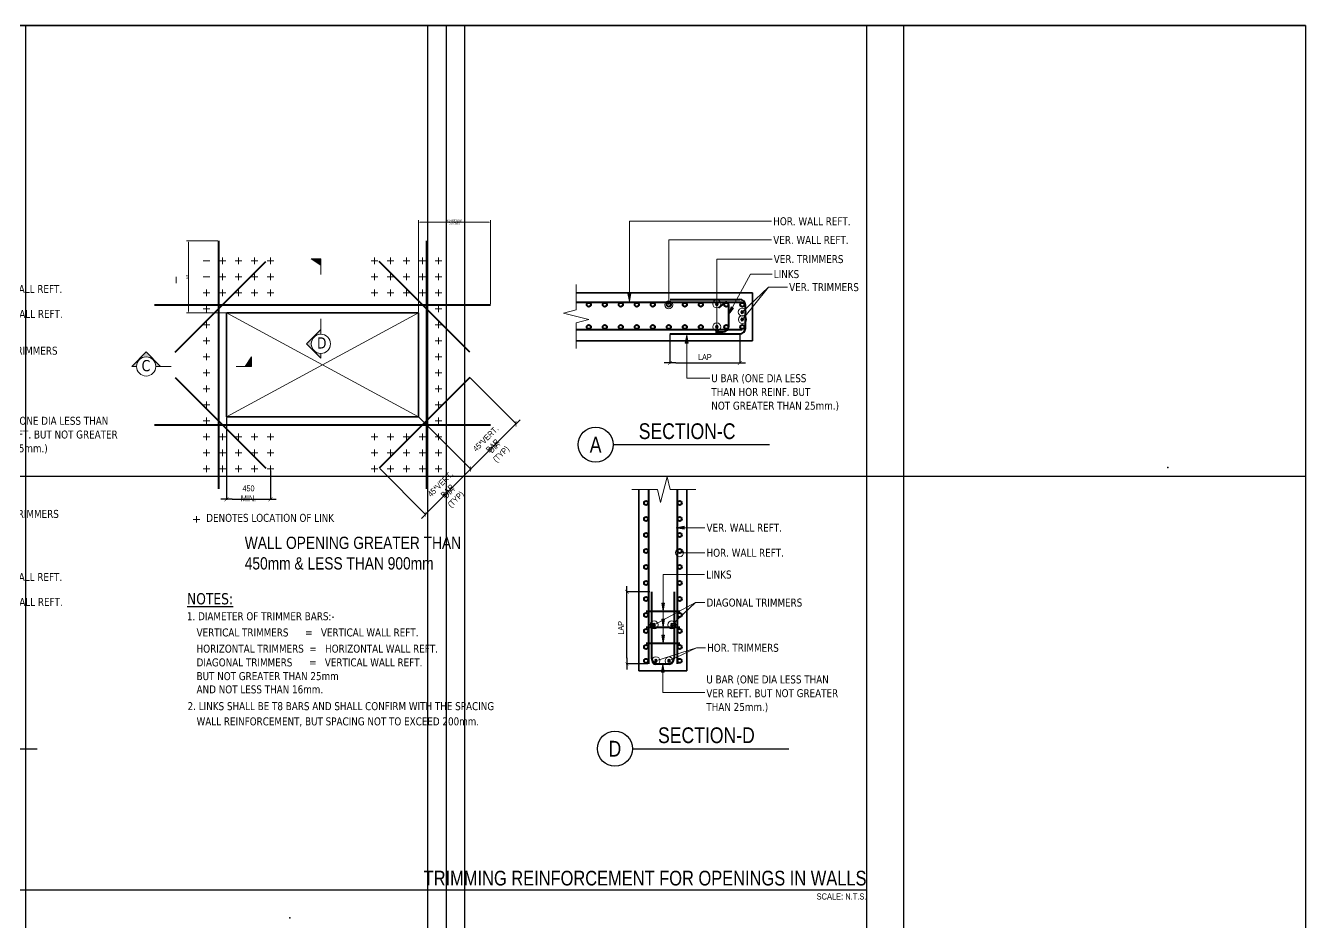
# Model space of a CAD drawing. Header units: millimetres. Extents: x 2250 to 89875, y -16050 to 57150.
# Drawn here: x 37900 to 89875, y 20730 to 57150 of the extents above; entities that cross this region are included whole.
import ezdxf
from ezdxf.enums import TextEntityAlignment as Align

# ---------------------------------------------------------------- set-up
doc = ezdxf.new("R2010")
doc.units = ezdxf.units.MM
for name, color, linetype, lineweight in [('Detail Items', 7, 'Continuous', 9), ('Dimensions', 7, 'Continuous', 9), ('Generic Annotations', 7, 'Continuous', 9), ('Medium Lines', 7, 'Continuous', 20), ('S-REFR-SECT', 7, 'Continuous', 9), ('Text Notes', 7, 'Continuous', 9)]:
    doc.layers.add(name, color=color, linetype=linetype, lineweight=lineweight)
doc.layers.add('Lines', color=7, linetype='Continuous', lineweight=9, true_color=0x00a600)
doc.layers.add('STANDARD DETAILS-WALL_dwg', color=7, linetype='Continuous', lineweight=9, true_color=0x767676)
doc.layers.add('NPLT-JLA', color=193, linetype='Continuous', plot=False)
for name, color, linetype in [('S-G-DIMS', 1, 'Continuous'), ('S-G-STTL', 4, 'Continuous'), ('S-G-TEXT', 3, 'Continuous'), ('S-G-TITL', 7, 'Continuous'), ('S-G-TITLREF', 4, 'Continuous')]:
    doc.layers.add(name, color=color, linetype=linetype)
doc.styles.add('ARIAL', font='arial.ttf', dxfattribs={"width": 0.8})
doc.styles.add('ARIAL23', font='arial.ttf', dxfattribs={"width": 0.8, "height": 31.25})
doc.styles.add('Verdana_1', font='verdana.ttf', dxfattribs={"width": 0.8, "height": 55})
doc.styles.add('Verdana_2', font='verdana.ttf', dxfattribs={"width": 0.8, "height": 75})
doc.styles.add('Verdana_3', font='verdana.ttf', dxfattribs={"width": 0.8, "height": 75})
doc.styles.add('Verdana_B', font='verdanab.ttf', dxfattribs={"width": 0.8, "height": 125})
doc.dimstyles.new('ARIALDIMS', dxfattribs={"dimscale": 12, "dimtxt": 20, "dimasz": 19.5, "dimexe": 2.25, "dimexo": 1.75, "dimgap": 10, "dimtad": 1, "dimzin": 3, "dimdsep": 46, "dimtxsty": 'ARIAL', "dimblk1": 'nyatick', "dimblk2": 'nyatick', "dimsah": 1, "dimcen": 2.25, "dimclrd": 1, "dimclre": 1, "dimclrt": 2, "dimadec": 0, "dimazin": 0, "dimtfac": 1, "dimtmove": 0, "dimatfit": 3, "dimfxl": 1, "dimfrac": 2, "dimtolj": 1, "dimtzin": 0, "dimarcsym": 0})
doc.dimstyles.new('XAR_2_2mm-Arrow_2', dxfattribs={"dimscale": 304.8, "dimtxt": 57.417549, "dimasz": 0.180446, "dimexe": 0.246063, "dimexo": 0.082021, "dimgap": 0.065617, "dimtad": 1, "dimdec": 0, "dimzin": 0, "dimdsep": 46, "dimtxsty": 'Verdana_3', "dimsah": 1, "dimcen": 0.09, "dimadec": 3, "dimazin": 0, "dimtfac": 1, "dimtdec": 4, "dimtix": 1, "dimtmove": 0, "dimatfit": 3, "dimfxl": 1, "dimtvp": 1, "dimtolj": 1, "dimtzin": 0, "dimlwd": 18, "dimlwe": 18, "dimarcsym": 2})

# ---------------------------------------------------------------- blocks, each defined once
blk = doc.blocks.new('STANDARD DETAILS-WALL_dwg_A-SEC-REF-ARROW-2238167-S024-STANDARD DETAILS-WALL')
at = {"layer": 'S-REFR-SECT'}
blk.add_hatch(color=256, dxfattribs=at).paths.add_polyline_path([(9327, 12566.9), (9327, 12604.9), (9307.6, 12607.4), (9289.5, 12614.9), (9274, 12626.8), (9262.1, 12642.4), (9254.6, 12660.5), (9252, 12679.9), (9254.6, 12699.3), (9262.1, 12717.4), (9274, 12732.9), (9289.5, 12744.8), (9307.6, 12752.3), (9327, 12754.9), (9327, 12792.9), (9214, 12679.9)])
at = {"layer": 'S-REFR-SECT', "flags": 128}
blk.add_lwpolyline([(9327, 12754.9), (9327, 12792.9), (9214, 12679.9), (9327, 12566.9), (9327, 12604.9)], dxfattribs=at)
at = {"layer": 'S-REFR-SECT'}
blk.add_circle((9327, 12679.9), 75, dxfattribs=at)
blk = doc.blocks.new('STANDARD DETAILS-WALL_dwg_SEC-END-2238250-S024-STANDARD DETAILS-WALL')
at = {"layer": 'S-REFR-SECT'}
blk.add_hatch(color=256, dxfattribs=at).paths.add_polyline_path([(9327, 13293.8), (9252, 13343.8), (9327, 13343.8)])
for p, q in [((9327, 13293.8), (9252, 13343.8)), ((9252, 13343.8), (9327, 13343.8)), ((9327, 13343.8), (9327, 13293.8))]:
    blk.add_line(p, q, dxfattribs=at)
at = {"layer": 'S-REFR-SECT', "flags": 128}
blk.add_lwpolyline([(9327, 13343.8), (9252, 13343.8), (9327, 13293.8)], dxfattribs=at)
blk = doc.blocks.new('STANDARD DETAILS-WALL_dwg_SEC-T1-2238168-S024-STANDARD DETAILS-WALL')
at = {"layer": 'S-REFR-SECT'}
blk.add_line((9327, 13343.8), (9327, 13222.7), dxfattribs=at)
blk.add_blockref('STANDARD DETAILS-WALL_dwg_SEC-END-2238250-S024-STANDARD DETAILS-WALL', (0, 0))
blk = doc.blocks.new('STANDARD DETAILS-WALL_dwg_A-SEC-REF-ARROW-2238169-S024-STANDARD DETAILS-WALL')
at = {"layer": 'S-REFR-SECT'}
blk.add_hatch(color=256, dxfattribs=at).paths.add_polyline_path([(8037, 12503.4), (8075, 12503.4), (7962, 12616.4), (7849, 12503.4), (7887, 12503.4), (7889.6, 12522.8), (7897.1, 12540.9), (7909, 12556.4), (7924.5, 12568.3), (7942.6, 12575.8), (7962, 12578.4), (7981.5, 12575.8), (7999.5, 12568.3), (8015.1, 12556.4), (8027, 12540.9), (8034.5, 12522.8)])
at = {"layer": 'S-REFR-SECT', "flags": 128}
blk.add_lwpolyline([(8037, 12503.4), (8075, 12503.4), (7962, 12616.4), (7849, 12503.4), (7887, 12503.4)], dxfattribs=at)
at = {"layer": 'S-REFR-SECT'}
blk.add_circle((7962, 12503.4), 75, dxfattribs=at)
blk = doc.blocks.new('STANDARD DETAILS-WALL_dwg_SEC-END-2238251-S024-STANDARD DETAILS-WALL')
at = {"layer": 'S-REFR-SECT'}
blk.add_hatch(color=256, dxfattribs=at).paths.add_polyline_path([(8734.9, 12503.4), (8784.9, 12578.4), (8784.9, 12503.4)])
for p, q in [((8734.9, 12503.4), (8784.9, 12578.4)), ((8784.9, 12503.4), (8734.9, 12503.4)), ((8784.9, 12578.4), (8784.9, 12503.4))]:
    blk.add_line(p, q, dxfattribs=at)
at = {"layer": 'S-REFR-SECT', "flags": 128}
blk.add_lwpolyline([(8784.9, 12503.4), (8784.9, 12578.4), (8734.9, 12503.4)], dxfattribs=at)
blk = doc.blocks.new('STANDARD DETAILS-WALL_dwg_SEC-T1-2238170-S024-STANDARD DETAILS-WALL')
at = {"layer": 'S-REFR-SECT'}
blk.add_line((8784.9, 12503.4), (8663.9, 12503.4), dxfattribs=at)
blk.add_blockref('STANDARD DETAILS-WALL_dwg_SEC-END-2238251-S024-STANDARD DETAILS-WALL', (0, 0))
blk = doc.blocks.new('XAR_Break Line Straight - _Locked_ - Break Line-2238449-S024-STANDARD DETAILS-WALL')
at = {"layer": 'Medium Lines'}
for p, q in [((968.6, 10365.2), (968.6, 10565.2)), ((868.6, 10340.2), (968.6, 10365.2)), ((1068.6, 10290.2), (868.6, 10340.2)), ((968.6, 10265.2), (1068.6, 10290.2)), ((968.6, 10065.2), (968.6, 10265.2))]:
    blk.add_line(p, q, dxfattribs=at)
blk = doc.blocks.new('*D973')
at = {"layer": 'Defpoints', "color": 0, "transparency": 16777216}
for p in [(44512, 48410), (45734, 48410), (46059, 45486)]:
    blk.add_point(p, dxfattribs=at)
at = {"layer": 'Dimensions', "color": 0, "lineweight": 18, "transparency": 16777216}
for p, q in [((45709, 48410), (44437, 48410)), ((44512, 45541), (44512, 48355)), ((46034, 45486), (44437, 45486))]:
    blk.add_line(p, q, dxfattribs=at)
at = {"layer": 'Dimensions', "color": 0, "transparency": 16777216}
for points in [[(44503, 48355), (44522, 48355), (44512, 48410)], [(44503, 45541), (44522, 45541), (44512, 45486)]]:
    blk.add_solid(points, dxfattribs=at)
at = {"layer": 'Dimensions', "color": 0, "lineweight": 18, "transparency": 16777216, "insert": (44455, 46948), "char_height": 75, "width": 131.24, "attachment_point": 5, "rotation": 90, "style": 'Verdana_3'}
blk.add_mtext('\\A1;LAP', dxfattribs=at)
blk = doc.blocks.new('*D974')
at = {"layer": 'Defpoints', "color": 0, "transparency": 16777216}
for p in [(56781, 49171), (56781, 45811), (53857, 45486)]:
    blk.add_point(p, dxfattribs=at)
at = {"layer": 'Dimensions', "color": 0, "lineweight": 18, "transparency": 16777216}
for p, q in [((53857, 45511), (53857, 49246)), ((53912, 49171), (56726, 49171)), ((56781, 45836), (56781, 49246))]:
    blk.add_line(p, q, dxfattribs=at)
at = {"layer": 'Dimensions', "color": 0, "transparency": 16777216}
for points in [[(53912, 49180), (53912, 49161), (53857, 49171)], [(56726, 49180), (56726, 49161), (56781, 49171)]]:
    blk.add_solid(points, dxfattribs=at)
at = {"layer": 'Dimensions', "color": 0, "lineweight": 18, "transparency": 16777216, "char_height": 75, "width": 500.9, "attachment_point": 5, "style": 'Verdana_3'}
for s, insert in [('\\A1;45*VERT.BAR', (55319, 49229)), ('\\A1;DIA (TYP.)', (55319, 49101))]:
    blk.add_mtext(s, dxfattribs=dict(at, insert=insert))
blk = doc.blocks.new('nyatick')
at = {"layer": 'S-G-DIMS'}
blk.add_line((-1.01, 0), (1, 0), dxfattribs=at)
at = {"layer": 'S-G-DIMS', "const_width": 0.08}
blk.add_lwpolyline([(0.34, 0.34), (-0.34, -0.34)], dxfattribs=at)
blk = doc.blocks.new('*D975')
at = {"layer": 'Defpoints', "color": 0, "transparency": 16777216}
for p in [(46059, 41262), (47846, 39098), (47846, 37913)]:
    blk.add_point(p, dxfattribs=at)
at = {"layer": 'S-G-DIMS', "color": 1, "lineweight": -2, "transparency": 16777216}
for p, q in [((46059, 41241), (46059, 37886)), ((47846, 39077), (47846, 37886)), ((46293, 37913), (47612, 37913))]:
    blk.add_line(p, q, dxfattribs=at)
at = {"layer": 'S-G-DIMS', "color": 1, "lineweight": -2, "transparency": 16777216, "xscale": 234, "yscale": 234, "zscale": 234, "rotation": 180}
blk.add_blockref('nyatick', (46059, 37913), dxfattribs=at)
at = {"layer": 'S-G-DIMS', "color": 1, "lineweight": -2, "transparency": 16777216, "xscale": 234, "yscale": 234, "zscale": 234}
blk.add_blockref('nyatick', (47846, 37913), dxfattribs=at)
at = {"layer": 'S-G-DIMS', "color": 2, "transparency": 16777216, "insert": (46953, 38155), "char_height": 240, "width": 13.13, "attachment_point": 5, "style": 'ARIAL'}
blk.add_mtext('\\A1;450 MIN.', dxfattribs=at)
blk = doc.blocks.new('*D976')
at = {"layer": 'Defpoints', "color": 0, "transparency": 16777216}
for p in [(53857, 41262), (52265, 39178), (55977, 39142)]:
    blk.add_point(p, dxfattribs=at)
at = {"layer": 'S-G-DIMS', "color": 1, "lineweight": -2, "transparency": 16777216}
for p, q in [((53872, 41247), (55997, 39123)), ((52280, 39163), (54159, 37285)), ((54305, 37469), (55812, 38976))]:
    blk.add_line(p, q, dxfattribs=at)
at = {"layer": 'S-G-DIMS', "color": 1, "lineweight": -2, "transparency": 16777216, "xscale": 234, "yscale": 234, "zscale": 234}
for p, rotation in [((55977, 39142), 44.99999999970522), ((54139, 37304), 224.9999999997052)]:
    blk.add_blockref('nyatick', p, dxfattribs=dict(at, rotation=rotation))
at = {"layer": 'S-G-DIMS', "color": 2, "transparency": 16777216, "char_height": 240, "width": 20.71, "attachment_point": 5, "rotation": 45, "style": 'ARIAL'}
for s, insert in [('\\A1;45*VERT. BAR', (54887, 38394)), ('\\A1;DIA (TYP)', (55255, 38027))]:
    blk.add_mtext(s, dxfattribs=dict(at, insert=insert))
blk = doc.blocks.new('*D977')
at = {"layer": 'Defpoints', "color": 0, "transparency": 16777216}
for p in [(55941, 42854), (53857, 41262), (57815, 40980)]:
    blk.add_point(p, dxfattribs=at)
at = {"layer": 'S-G-DIMS', "color": 1, "lineweight": -2, "transparency": 16777216}
for p, q in [((55956, 42839), (57835, 40961)), ((53872, 41247), (55997, 39123)), ((56143, 39307), (57650, 40814))]:
    blk.add_line(p, q, dxfattribs=at)
at = {"layer": 'S-G-DIMS', "color": 1, "lineweight": -2, "transparency": 16777216, "xscale": 234, "yscale": 234, "zscale": 234}
for p, rotation in [((57815, 40980), 44.99999999970522), ((55977, 39142), 224.9999999997052)]:
    blk.add_blockref('nyatick', p, dxfattribs=dict(at, rotation=rotation))
at = {"layer": 'S-G-DIMS', "color": 2, "transparency": 16777216, "char_height": 240, "width": 20.71, "attachment_point": 5, "rotation": 45, "style": 'ARIAL'}
for s, insert in [('\\A1;45*VERT. BAR', (56725, 40232)), ('\\A1;DIA (TYP)', (57093, 39865))]:
    blk.add_mtext(s, dxfattribs=dict(at, insert=insert))
blk = doc.blocks.new('*D978')
at = {"layer": 'Defpoints', "color": 0, "transparency": 16777216}
for p in [(64069, 44627), (66904, 44627), (66904, 43450)]:
    blk.add_point(p, dxfattribs=at)
at = {"layer": 'S-G-DIMS', "color": 1, "lineweight": -2, "transparency": 16777216}
for p, q in [((64069, 44606), (64069, 43423)), ((66904, 44606), (66904, 43423)), ((64303, 43450), (66670, 43450))]:
    blk.add_line(p, q, dxfattribs=at)
at = {"layer": 'S-G-DIMS', "color": 1, "lineweight": -2, "transparency": 16777216, "xscale": 234, "yscale": 234, "zscale": 234, "rotation": 180}
blk.add_blockref('nyatick', (64069, 43450), dxfattribs=at)
at = {"layer": 'S-G-DIMS', "color": 1, "lineweight": -2, "transparency": 16777216, "xscale": 234, "yscale": 234, "zscale": 234}
blk.add_blockref('nyatick', (66904, 43450), dxfattribs=at)
at = {"layer": 'S-G-DIMS', "color": 2, "transparency": 16777216, "insert": (65487, 43690), "char_height": 240, "width": 5.17, "attachment_point": 5, "style": 'ARIAL'}
blk.add_mtext('\\A1;LAP', dxfattribs=at)
blk = doc.blocks.new('*D979')
at = {"layer": 'Defpoints', "color": 0, "transparency": 16777216}
for p in [(62316, 34157), (63273, 34157), (63195, 31232)]:
    blk.add_point(p, dxfattribs=at)
at = {"layer": 'S-G-DIMS', "color": 1, "lineweight": -2, "transparency": 16777216}
for p, q in [((63252, 34157), (62289, 34157)), ((62316, 31466), (62316, 33923)), ((63174, 31232), (62289, 31232))]:
    blk.add_line(p, q, dxfattribs=at)
at = {"layer": 'S-G-DIMS', "color": 1, "lineweight": -2, "transparency": 16777216, "xscale": 234, "yscale": 234, "zscale": 234}
for p, rotation in [((62316, 34157), 90), ((62316, 31232), 270)]:
    blk.add_blockref('nyatick', p, dxfattribs=dict(at, rotation=rotation))
at = {"layer": 'S-G-DIMS', "color": 2, "transparency": 16777216, "insert": (62076, 32694), "char_height": 240, "width": 5.17, "attachment_point": 5, "rotation": 90, "style": 'ARIAL'}
blk.add_mtext('\\A1;LAP', dxfattribs=at)

msp = doc.modelspace()

# ---------------------------------------------------------------- hatches: boundary and pattern name
at = {"layer": 'Text Notes', "lineweight": 18}
for points in [[(62419.603, 45942.81), (62476.894, 46267.724), (62362.312, 46267.724)], [(66448.266, 45419.75), (66653.13, 45678.366), (66552.323, 45732.837)], [(64749.381, 44577.266), (64692.09, 44252.352), (64806.672, 44252.352)], [(64324.917, 36760.367), (64649.831, 36703.076), (64649.831, 36817.658)], [(63789.386, 33370.263), (63846.677, 33695.177), (63732.095, 33695.177)], [(63789.291, 32724.249), (63846.582, 33049.163), (63732, 33049.163)], [(63789.291, 32068.675), (63846.582, 32393.589), (63732, 32393.589)], [(63777.201, 31218.432), (63719.91, 30893.518), (63834.492, 30893.518)]]:
    msp.add_hatch(color=3, dxfattribs=at).paths.add_polyline_path(points)

# ---------------------------------------------------------------- linework, layer by layer
at = {"layer": 'Lines', "color": 3, "lineweight": 40}
for p, q in [((45734.363, 48410.164), (45734.363, 38337.829)), ((54182.127, 48410.164), (54182.127, 38337.829)), ((43975.166, 43894.065), (47651.149, 47570.048)), ((55941.324, 43894.065), (52265.342, 47570.048)), ((43135.051, 45810.851), (56781.44, 45810.851)), ((60259.888, 45914.176), (67007.753, 45914.176)), ((64071.099, 46029.398), (66904.332, 46029.398)), ((66288.573, 45886.583), (66041.76, 45692.205)), ((66454.002, 44936.493), (66454.002, 45816.702)), ((67131.772, 44854.506), (67131.772, 45801.958)), ((60259.888, 44803.246), (67007.753, 44803.246)), ((65911.35, 44709.053), (66226.562, 44709.053)), ((64069.167, 44627.066), (66904.332, 44627.066)), ((43975.166, 42853.927), (47651.149, 39177.945)), ((55941.324, 42853.927), (52265.342, 39177.945)), ((43135.051, 40937.141), (56781.44, 40937.141)), ((63194.928, 38306.241), (63194.928, 31231.656)), ((64366.488, 38306.241), (64366.488, 31231.656)), ((63324.894, 34157.098), (63324.894, 31460.311)), ((64236.523, 34157.098), (64236.523, 31460.311)), ((63097.454, 33371.429), (64463.962, 33371.429)), ((63097.454, 32721.601), (64463.962, 32721.601)), ((63097.454, 32071.773), (64463.962, 32071.773)), ((63552.334, 31232.871), (64009.083, 31232.871))]:
    msp.add_line(p, q, dxfattribs=at)
at = {"layer": 'Lines', "color": 3}
for p, q in [((45117.026, 47597.879), (45376.958, 47597.879)), ((45766.854, 47597.879), (46026.786, 47597.879)), ((45896.82, 47467.913), (45896.82, 47727.844)), ((46416.682, 47597.879), (46676.614, 47597.879)), ((46546.648, 47467.913), (46546.648, 47727.844)), ((47066.51, 47597.879), (47326.442, 47597.879)), ((47196.476, 47467.913), (47196.476, 47727.844)), ((47716.339, 47597.879), (47976.27, 47597.879)), ((47846.304, 47467.913), (47846.304, 47727.844)), ((52200.152, 47597.879), (51940.221, 47597.879)), ((52070.186, 47467.913), (52070.186, 47727.844)), ((52849.98, 47597.879), (52590.049, 47597.879)), ((52720.014, 47467.913), (52720.014, 47727.844)), ((53499.808, 47597.879), (53239.877, 47597.879)), ((53369.842, 47467.913), (53369.842, 47727.844)), ((54149.636, 47597.879), (53889.705, 47597.879)), ((54019.67, 47467.913), (54019.67, 47727.844)), ((54799.464, 47597.879), (54539.533, 47597.879)), ((54669.498, 47467.913), (54669.498, 47727.844)), ((44010.452, 46688.119), (44010.452, 46948.05)), ((45117.026, 46948.05), (45376.958, 46948.05)), ((45766.854, 46948.05), (46026.786, 46948.05)), ((45896.82, 46818.085), (45896.82, 47078.016)), ((46416.682, 46948.05), (46676.614, 46948.05)), ((46546.648, 46818.085), (46546.648, 47078.016)), ((47066.51, 46948.05), (47326.442, 46948.05)), ((47196.476, 46818.085), (47196.476, 47078.016)), ((47716.339, 46948.05), (47976.27, 46948.05)), ((47846.304, 46818.085), (47846.304, 47078.016)), ((52200.152, 46948.05), (51940.221, 46948.05)), ((52070.186, 46818.085), (52070.186, 47078.016)), ((52849.98, 46948.05), (52590.049, 46948.05)), ((52720.014, 46818.085), (52720.014, 47078.016)), ((53499.808, 46948.05), (53239.877, 46948.05)), ((53369.842, 46818.085), (53369.842, 47078.016)), ((54149.636, 46948.05), (53889.705, 46948.05)), ((54019.67, 46818.085), (54019.67, 47078.016)), ((54799.464, 46948.05), (54539.533, 46948.05)), ((54669.498, 46818.085), (54669.498, 47078.016)), ((45117.026, 46298.222), (45376.958, 46298.222)), ((45246.992, 46168.257), (45246.992, 46428.188)), ((45766.854, 46298.222), (46026.786, 46298.222)), ((45896.82, 46168.257), (45896.82, 46428.188)), ((46416.682, 46298.222), (46676.614, 46298.222)), ((46546.648, 46168.257), (46546.648, 46428.188)), ((47066.51, 46298.222), (47326.442, 46298.222)), ((47196.476, 46168.257), (47196.476, 46428.188)), ((47716.339, 46298.222), (47976.27, 46298.222)), ((47846.304, 46168.257), (47846.304, 46428.188)), ((52200.152, 46298.222), (51940.221, 46298.222)), ((52070.186, 46168.257), (52070.186, 46428.188)), ((52849.98, 46298.222), (52590.049, 46298.222)), ((52720.014, 46168.257), (52720.014, 46428.188)), ((53499.808, 46298.222), (53239.877, 46298.222)), ((53369.842, 46168.257), (53369.842, 46428.188)), ((54149.636, 46298.222), (53889.705, 46298.222)), ((54019.67, 46168.257), (54019.67, 46428.188)), ((54799.464, 46298.222), (54539.533, 46298.222)), ((54669.498, 46168.257), (54669.498, 46428.188)), ((45246.992, 45778.36), (45246.992, 45518.429)), ((54669.498, 45778.36), (54669.498, 45518.429)), ((45117.026, 45648.394), (45376.958, 45648.394)), ((49892.618, 45244.756), (49892.618, 44615.565)), ((54799.464, 45648.394), (54539.533, 45648.394)), ((45117.026, 44998.566), (45376.958, 44998.566)), ((45246.992, 45128.532), (45246.992, 44868.601)), ((54799.464, 44998.566), (54539.533, 44998.566)), ((54669.498, 45128.532), (54669.498, 44868.601)), ((45117.026, 44348.738), (45376.958, 44348.738)), ((45246.992, 44478.704), (45246.992, 44218.773)), ((54799.464, 44348.738), (54539.533, 44348.738)), ((54669.498, 44478.704), (54669.498, 44218.773)), ((45117.026, 43698.91), (45376.958, 43698.91)), ((45246.992, 43828.876), (45246.992, 43568.945)), ((54799.464, 43698.91), (54539.533, 43698.91)), ((54669.498, 43828.876), (54669.498, 43568.945)), ((43815.584, 43308.111), (43186.392, 43308.111)), ((45246.992, 43179.048), (45246.992, 42919.117)), ((54669.498, 43179.048), (54669.498, 42919.117)), ((45117.026, 43049.082), (45376.958, 43049.082)), ((54799.464, 43049.082), (54539.533, 43049.082)), ((45117.026, 42399.254), (45376.958, 42399.254)), ((45246.992, 42529.22), (45246.992, 42269.289)), ((54799.464, 42399.254), (54539.533, 42399.254)), ((54669.498, 42529.22), (54669.498, 42269.289)), ((45117.026, 41749.426), (45376.958, 41749.426)), ((45246.992, 41879.392), (45246.992, 41619.461)), ((54799.464, 41749.426), (54539.533, 41749.426)), ((54669.498, 41879.392), (54669.498, 41619.461)), ((45117.026, 41099.598), (45376.958, 41099.598)), ((45246.992, 41229.564), (45246.992, 40969.633)), ((54799.464, 41099.598), (54539.533, 41099.598)), ((54669.498, 41229.564), (54669.498, 40969.633)), ((45246.992, 40579.736), (45246.992, 40319.805)), ((45896.82, 40579.736), (45896.82, 40319.805)), ((46546.648, 40579.736), (46546.648, 40319.805)), ((47196.476, 40579.736), (47196.476, 40319.805)), ((47846.304, 40579.736), (47846.304, 40319.805)), ((52070.186, 40579.736), (52070.186, 40319.805)), ((52720.014, 40579.736), (52720.014, 40319.805)), ((53369.842, 40579.736), (53369.842, 40319.805)), ((54019.67, 40579.736), (54019.67, 40319.805)), ((54669.498, 40579.736), (54669.498, 40319.805)), ((45117.026, 40449.77), (45376.958, 40449.77)), ((45766.854, 40449.77), (46026.786, 40449.77)), ((46416.682, 40449.77), (46676.614, 40449.77)), ((47066.51, 40449.77), (47326.442, 40449.77)), ((47716.339, 40449.77), (47976.27, 40449.77)), ((52200.152, 40449.77), (51940.221, 40449.77)), ((52849.98, 40449.77), (52590.049, 40449.77)), ((53499.808, 40449.77), (53239.877, 40449.77)), ((54149.636, 40449.77), (53889.705, 40449.77)), ((54799.464, 40449.77), (54539.533, 40449.77)), ((45117.026, 39799.942), (45376.958, 39799.942)), ((45246.992, 39929.908), (45246.992, 39669.977)), ((45766.854, 39799.942), (46026.786, 39799.942)), ((45896.82, 39929.908), (45896.82, 39669.977)), ((46416.682, 39799.942), (46676.614, 39799.942)), ((46546.648, 39929.908), (46546.648, 39669.977)), ((47066.51, 39799.942), (47326.442, 39799.942)), ((47196.476, 39929.908), (47196.476, 39669.977)), ((47716.339, 39799.942), (47976.27, 39799.942)), ((47846.304, 39929.908), (47846.304, 39669.977)), ((52200.152, 39799.942), (51940.221, 39799.942)), ((52070.186, 39929.908), (52070.186, 39669.977)), ((52849.98, 39799.942), (52590.049, 39799.942)), ((52720.014, 39929.908), (52720.014, 39669.977)), ((53499.808, 39799.942), (53239.877, 39799.942)), ((53369.842, 39929.908), (53369.842, 39669.977)), ((54149.636, 39799.942), (53889.705, 39799.942)), ((54019.67, 39929.908), (54019.67, 39669.977)), ((54799.464, 39799.942), (54539.533, 39799.942)), ((54669.498, 39929.908), (54669.498, 39669.977)), ((45117.026, 39150.114), (45376.958, 39150.114)), ((45246.992, 39280.08), (45246.992, 39020.148)), ((45766.854, 39150.114), (46026.786, 39150.114)), ((45896.82, 39280.08), (45896.82, 39020.148)), ((46416.682, 39150.114), (46676.614, 39150.114)), ((46546.648, 39280.08), (46546.648, 39020.148)), ((47066.51, 39150.114), (47326.442, 39150.114)), ((47196.476, 39280.08), (47196.476, 39020.148)), ((47716.339, 39150.114), (47976.27, 39150.114)), ((47846.304, 39280.08), (47846.304, 39020.148)), ((52200.152, 39150.114), (51940.221, 39150.114)), ((52070.186, 39280.08), (52070.186, 39020.148)), ((52849.98, 39150.114), (52590.049, 39150.114)), ((52720.014, 39280.08), (52720.014, 39020.148)), ((53499.808, 39150.114), (53239.877, 39150.114)), ((53369.842, 39280.08), (53369.842, 39020.148)), ((54149.636, 39150.114), (53889.705, 39150.114)), ((54019.67, 39280.08), (54019.67, 39020.148)), ((54799.464, 39150.114), (54539.533, 39150.114)), ((54669.498, 39280.08), (54669.498, 39020.148)), ((44970.702, 37095.202), (44710.771, 37095.202)), ((44840.736, 36965.236), (44840.736, 37225.167))]:
    msp.add_line(p, q, dxfattribs=at)
at = {"layer": 'Lines', "color": 3, "lineweight": 35}
for p, q in [((67417.735, 46303.138), (60259.888, 46303.138)), ((67417.735, 44353.654), (67417.735, 46303.138)), ((53857.213, 45485.937), (46059.277, 45485.937)), ((46059.277, 45485.937), (46059.277, 41262.055)), ((53857.213, 41262.055), (53857.213, 45485.937)), ((60259.888, 44353.654), (67417.735, 44353.654)), ((46059.277, 41262.055), (53857.213, 41262.055)), ((62805.966, 30940.449), (62805.966, 38306.241)), ((64755.45, 38306.241), (64755.45, 30940.449)), ((64755.45, 30940.449), (62805.966, 30940.449))]:
    msp.add_line(p, q, dxfattribs=at)
at = {"layer": 'Lines', "color": 3, "lineweight": 20}
for p, q in [((46059.277, 41262.055), (53857.213, 45485.937)), ((46059.277, 45485.937), (53857.213, 41262.055))]:
    msp.add_line(p, q, dxfattribs=at)
at = {"layer": 'Lines', "color": 3, "lineweight": 40}
for centre in [(60772.233, 45813.954), (61422.061, 45813.954), (62071.889, 45813.954), (62721.717, 45813.954), (63371.545, 45813.954), (64021.373, 45813.954), (64671.201, 45813.954), (65321.029, 45813.954), (66355.555, 45813.954), (67005.383, 45813.954), (60772.233, 44912.42), (61422.061, 44912.42), (62071.889, 44912.42), (62721.717, 44912.42), (63371.545, 44912.42), (64021.373, 44912.42), (64671.201, 44912.42), (65321.029, 44912.42), (66355.555, 44912.42), (67005.383, 44912.42), (63098.389, 37763.643), (64463.028, 37763.643), (63098.389, 37113.815), (64463.028, 37113.815), (63098.389, 36463.987), (64463.028, 36463.987), (63098.389, 35814.159), (64463.028, 35814.159), (63098.389, 35164.331), (64463.028, 35164.331), (63098.389, 34514.503), (64463.028, 34514.503), (63098.389, 33864.675), (64463.028, 33864.675), (63098.389, 33214.847), (64463.028, 33214.847), (63098.389, 32565.019), (64463.028, 32565.019), (63098.389, 31915.191), (64463.028, 31915.191), (63098.389, 31352.541), (64463.028, 31352.541)]:
    msp.add_circle(centre, 83.178, dxfattribs=at)
for centre, radius, start, end in [((65970.857, 45840.775), 40.614, 90, 270), ((65970.857, 45840.775), 40.614, 270, 90), ((66356.528, 45816.702), 97.474, 0, 134.199608), ((66904.332, 45801.958), 227.44, 0, 90), ((67005.383, 45513.443), 40.614, 90, 270), ((67005.383, 45212.931), 40.614, 90, 270), ((67005.383, 45513.443), 40.614, 270, 90), ((67005.383, 45212.931), 40.614, 270, 90), ((65970.857, 44912.42), 40.614, 90, 270), ((65970.857, 44912.42), 40.614, 270, 90), ((66226.562, 44936.493), 227.44, 270, 0), ((66904.332, 44854.506), 227.44, 270, 0), ((63420.991, 32815.854), 40.614, 0, 180), ((63420.991, 32815.854), 40.614, 180, 0), ((64140.426, 32815.854), 40.614, 0, 180), ((64140.426, 32815.854), 40.614, 180, 0), ((63552.334, 31460.311), 227.44, 180, 270), ((63496.511, 31352.541), 40.614, 0, 180), ((63496.511, 31352.541), 40.614, 180, 0), ((64030.584, 31352.541), 40.614, 0, 180), ((64030.584, 31352.541), 40.614, 180, 0), ((64009.083, 31460.311), 227.44, 270, 0)]:
    msp.add_arc(centre, radius, start, end, dxfattribs=at)
at = {"layer": 'NPLT-JLA'}
for p, q in [((89875, 57150), (2250, 57150)), ((2250, 57150), (72050, 57150)), ((20075, 57150), (89875, 57150)), ((37900, 57150), (37900, 2250)), ((37900, 57150), (37900, 2250)), ((54225, 57150), (54225, -16050)), ((54225, 57150), (54225, 2250)), ((54225, 57150), (54225, 2250)), ((54975, 57150), (54975, 2250)), ((55725, 57150), (55725, -16050)), ((55725, 57150), (55725, 2250)), ((72050, 57150), (72050, -16050)), ((72050, 57150), (72050, 2250)), ((73550, 57150), (73550, -16050)), ((73550, 57150), (73550, 2250)), ((89875, 57150), (89875, -16050)), ((89875, 57150), (89875, 2250)), ((2250, 38850), (89875, 38850)), ((2250, 38850), (72050, 38850)), ((2250, 38850), (72050, 38850)), ((2250, 38850), (72050, 38850)), ((20075, 38850), (89875, 38850))]:
    msp.add_line(p, q, dxfattribs=at)
for p in [(84286.707, 39210.703), (84286.707, 39210.703), (48636.707, 20910.703)]:
    msp.add_point(p, dxfattribs=at)
at = {"layer": 'S-G-STTL'}
for p, q in [((61759.952, 40131.825), (68111.231, 40131.825)), ((32025.022, 27784.443), (38376.301, 27784.443)), ((62542.786, 27784.443), (68894.065, 27784.443))]:
    msp.add_line(p, q, dxfattribs=at)
for centre in [(61049.488, 40131.825), (61832.322, 27784.443)]:
    msp.add_circle(centre, 710.464, dxfattribs=at)
at = {"layer": 'S-G-TITLREF'}
msp.add_line((2250, 22050), (72050, 22050), dxfattribs=at)
at = {"layer": 'Text Notes', "color": 3, "lineweight": 18}
for p, q in [((62419.603, 49204.232), (68198.691, 49204.526)), ((62419.603, 45942.81), (62419.603, 49204.232)), ((64019.648, 48445.899), (68198.691, 48446.193)), ((64019.648, 45811.086), (64019.648, 48445.899)), ((65970.059, 47668.282), (68219.317, 47668.576)), ((65970.059, 47668.282), (68219.317, 47668.576)), ((65970.059, 44912.308), (65970.059, 47668.282)), ((65970.059, 45845.242), (65970.059, 47668.282)), ((66448.266, 45419.75), (67333.792, 47058.546)), ((67333.792, 47058.546), (68219.317, 47058.839)), ((62476.894, 46267.724), (62362.312, 46267.724)), ((62362.312, 46267.724), (62419.603, 45942.81)), ((62419.603, 45942.81), (62476.894, 46267.724)), ((67005.304, 45515.951), (68067.564, 46528.51)), ((67008.63, 45213.967), (68067.564, 46528.51)), ((68067.564, 46528.51), (68845.867, 46528.804)), ((68067.564, 46528.51), (68845.867, 46528.804)), ((66552.323, 45732.837), (66448.266, 45419.75)), ((66448.266, 45419.75), (66653.13, 45678.366)), ((66653.13, 45678.366), (66552.323, 45732.837)), ((64749.381, 44577.266), (64692.09, 44252.352)), ((64692.09, 44252.352), (64806.672, 44252.352)), ((64806.672, 44252.352), (64749.381, 44577.266)), ((64749.381, 44577.266), (64749.381, 42831.491)), ((64749.381, 42831.491), (65681.935, 42831.785)), ((64649.831, 36817.658), (64324.917, 36760.367)), ((64324.917, 36760.367), (64649.831, 36703.076)), ((64324.917, 36760.367), (65489.373, 36760.367)), ((64649.831, 36703.076), (64649.831, 36817.658)), ((64458.116, 35741.087), (65491.136, 35741.087)), ((63789.291, 34857.406), (65473.234, 34857.7)), ((63789.291, 34857.406), (65473.234, 34857.7)), ((63789.291, 32068.675), (63789.291, 34857.406)), ((63789.291, 32724.249), (63789.291, 34857.406)), ((63789.386, 34857.406), (65473.234, 34857.7)), ((63789.386, 33370.263), (63789.386, 34857.406)), ((63425.695, 32813.761), (65110.394, 33718.793)), ((63846.677, 33695.177), (63732.095, 33695.177)), ((63732.095, 33695.177), (63789.386, 33370.263)), ((63789.386, 33370.263), (63846.677, 33695.177)), ((64140.319, 32814.931), (65110.394, 33718.793)), ((65110.394, 33718.793), (65488.152, 33719.086)), ((65110.394, 33718.793), (65488.152, 33719.086)), ((63846.582, 33049.163), (63732, 33049.163)), ((63732, 33049.163), (63789.291, 32724.249)), ((63789.291, 32724.249), (63846.582, 33049.163)), ((63846.582, 32393.589), (63732, 32393.589)), ((63732, 32393.589), (63789.291, 32068.675)), ((63789.291, 32068.675), (63846.582, 32393.589)), ((63495.268, 31355.366), (65146.013, 31881.32)), ((64031.052, 31350.434), (65146.013, 31881.32)), ((65146.013, 31881.32), (65514.711, 31881.613)), ((65146.013, 31881.32), (65514.711, 31881.613)), ((63777.201, 31218.432), (63719.91, 30893.518)), ((63834.492, 30893.518), (63777.201, 31218.432)), ((63777.201, 31218.432), (63777.201, 30060.994)), ((63719.91, 30893.518), (63834.492, 30893.518)), ((63777.201, 30060.994), (65482.032, 30061.288))]:
    msp.add_line(p, q, dxfattribs=at)
for centre in [(64019.648, 45811.086), (65970.059, 45845.242), (67005.304, 45515.951), (67008.63, 45213.967), (65970.059, 44912.308), (64458.116, 35741.087), (63425.695, 32813.761), (64140.319, 32814.931), (63495.268, 31355.366), (64031.052, 31350.434)]:
    msp.add_circle(centre, 162.457, dxfattribs=at)

# ---------------------------------------------------------------- block references
at = {"layer": 'Detail Items', "color": 3, "xscale": 5.198624250460684, "yscale": 5.198624250460684, "zscale": 5.198624250460684}
msp.add_blockref('XAR_Break Line Straight - _Locked_ - Break Line-2238449-S024-STANDARD DETAILS-WALL', (55224.253, -8283.625), dxfattribs=at)
at = {"layer": 'Detail Items', "color": 3, "xscale": 5.198624250460684, "yscale": 5.198624250460684, "zscale": 5.198624250460684, "rotation": 269.9999999999996}
msp.add_blockref('XAR_Break Line Straight - _Locked_ - Break Line-2238449-S024-STANDARD DETAILS-WALL', (10194.68, 43341.877), dxfattribs=at)
at = {"layer": 'STANDARD DETAILS-WALL_dwg', "color": 3, "xscale": 5.198624250460684, "yscale": 5.198624250460684, "zscale": 5.198624250460684}
for name in ['STANDARD DETAILS-WALL_dwg_SEC-T1-2238168-S024-STANDARD DETAILS-WALL', 'STANDARD DETAILS-WALL_dwg_A-SEC-REF-ARROW-2238167-S024-STANDARD DETAILS-WALL', 'STANDARD DETAILS-WALL_dwg_A-SEC-REF-ARROW-2238169-S024-STANDARD DETAILS-WALL', 'STANDARD DETAILS-WALL_dwg_SEC-T1-2238170-S024-STANDARD DETAILS-WALL']:
    msp.add_blockref(name, (1404.829, -21692.204), dxfattribs=at)

# ---------------------------------------------------------------- texts
at = {"layer": 'Generic Annotations', "color": 3, "insert": (46800.111, 36394.697), "char_height": 500, "width": 9316.46909, "attachment_point": 1, "style": 'Verdana_B'}
msp.add_mtext('{\\fArial|b0|i0|c0|p34;WALL OPENING GREATER THAN 450mm & LESS THAN 900mm}', dxfattribs=at)
at = {"layer": 'S-G-STTL', "style": 'ARIAL23', "width": 0.8}
for s, p in [('SECTION-C', (62800.373, 40359.174)), ('SECTION-D', (63583.207, 28011.791))]:
    msp.add_text(s, height=639.4179, dxfattribs=at).set_placement(p)
for s, p in [('A', (61049.488, 40131.825)), ('D', (61832.322, 27784.443))]:
    msp.add_text(s, height=639.418, dxfattribs=at).set_placement(p, align=Align.MIDDLE)
at = {"layer": 'S-G-TEXT', "color": 7, "insert": (72050, 21908.08), "char_height": 248.85672, "width": 1863.91779, "attachment_point": 3, "style": 'ARIAL'}
msp.add_mtext('\\W0.8000;SCALE: N.T.S.', dxfattribs=at)
at = {"layer": 'S-G-TITL', "insert": (72050, 22827.396), "char_height": 597.2561, "width": 19664.31394, "attachment_point": 3, "style": 'ARIAL'}
msp.add_mtext('TRIMMING REINFORCEMENT FOR OPENINGS IN WALLS', dxfattribs=at)
at = {"layer": 'Text Notes', "color": 3, "lineweight": 18, "attachment_point": 1, "style": 'Verdana_1'}
for s, insert, char_height, width in [('HOR. WALL REFT.', (68263.674, 49366.983), 324.91402, 3975.95916), ('VER. WALL REFT.', (68263.674, 48608.65), 324.91402, 3875.93503), ('VER. TRIMMERS', (68284.3, 47831.033), 324.91402, 3625.87471), ('LINKS', (68284.3, 47221.296), 324.914, 1383.66713), ('VER. WALL REFT.', (36325.573, 46617.459), 324.91402, 3875.93503), ('VER. TRIMMERS', (68910.849, 46691.261), 324.91402, 3625.87471), ('HOR. WALL REFT.', (36268.839, 45604.677), 324.91402, 3975.95916), ('HOR. TRIMMERS', (36287.219, 44111.064), 324.91402, 3725.89884), ('U BAR (ONE DIA LESS', (65746.918, 42994.242), 324.91402, 5001.20649), ('THAN HOR REINF. BUT', (65746.918, 42435.457), 324.91402, 5134.572), ('NOT GREATER THAN 25mm.)', (65746.918, 41876.673), 324.91402, 6568.2512), ('U BAR (ONE DIA LESS THAN', (36287.219, 41265.303), 324.91402, 6401.54431), ('VER REFT. BUT NOT GREATER', (36287.219, 40706.519), 324.91402, 6759.96411), ('THAN 25mm.)', (36287.219, 40147.734), 324.91402, 3192.43681), ('HOR. TRIMMERS', (36339.81, 37481.676), 324.91402, 3725.89884), ('DENOTES LOCATION OF LINK', (45237.324, 37322.1), 324.91402, 6684.94601), ('VER. WALL REFT.', (65554.356, 36922.824), 324.91402, 3875.93503), ('HOR. WALL REFT.', (65556.119, 35903.544), 324.91402, 3975.95916), ('VER. WALL REFT.', (36325.573, 34920.554), 324.91402, 3875.93503), ('LINKS', (65538.217, 35020.157), 324.914, 1383.66713), ('HOR. WALL REFT.', (36268.839, 33907.773), 324.91402, 3975.95916), ('DIAGONAL TRIMMERS', (65553.135, 33881.544), 324.91402, 4984.53581), ('1. DIAMETER OF TRIMMER BARS:-', (44451.524, 33325.72), 324.91402, 7760.20541), ('   VERTICAL TRIMMERS      =   VERTICAL WALL REFT.', (44504.691, 32668.073), 324.91402, 12094.58437), ('   HORIZONTAL TRIMMERS  =   HORIZONTAL WALL REFT.', (44504.691, 32010.425), 324.91402, 13011.47223), ('HOR. TRIMMERS', (65579.693, 32044.07), 324.91402, 3725.89884), ('   DIAGONAL TRIMMERS      =   VERTICAL WALL REFT.', (44504.691, 31452.445), 324.91402, 12286.29729), ('   BUT NOT GREATER THAN 25mm', (44504.691, 30894.465), 324.91402, 7743.53472), ('U BAR (ONE DIA LESS THAN', (65547.015, 30760.259), 324.91402, 6401.54431), ('   AND NOT LESS THAN 16mm.', (44504.691, 30356.419), 324.91402, 7010.02444), ('VER REFT. BUT NOT GREATER', (65547.015, 30201.475), 324.91402, 6759.96411), ('2. LINKS SHALL BE T8 BARS AND SHALL CONFIRM WITH THE SPACING', (44478.107, 29674.533), 324.91402, 16045.5375), ('THAN 25mm.)', (65547.015, 29642.69), 324.91402, 3192.43681), ('   WALL REINFORCEMENT, BUT SPACING NOT TO EXCEED 200mm.', (44504.691, 29056.752), 324.91402, 15061.96689)]:
    msp.add_mtext(s, dxfattribs=dict(at, insert=insert, char_height=char_height, width=width))
at = {"layer": 'Text Notes', "color": 3, "lineweight": 25, "attachment_point": 1, "style": 'Verdana_2'}
for s, insert, char_height, width in [('D', (49733.334, 44489.784), 454.88, 458.44393), ('C', (42611.218, 43568.736), 454.88, 416.76721), ('\\LNOTES:', (44455.18, 34102.009), 454.8796, 2358.9024)]:
    msp.add_mtext(s, dxfattribs=dict(at, insert=insert, char_height=char_height, width=width))

# ---------------------------------------------------------------- dimensions: what is measured, and where the dimension line sits
at = {"layer": 'Dimensions', "color": 3, "lineweight": 18}
dim = msp.add_linear_dim(base=(56781.44, 49170.594), p1=(53857.213, 45485.937), p2=(56781.44, 45810.851), text='45*VERT.BAR\\XDIA (TYP.)', dimstyle='XAR_2_2mm-Arrow_2', override={"dimpost": '<>', "dimfxl": 565.961571}, dxfattribs=at)
dim.commit()
dim.dimension.update_dxf_attribs({"geometry": '*D974', "text_midpoint": (55319.326, 49170.594)})
dim = msp.add_linear_dim(base=(44512.493, 48410.164), p1=(46059.277, 45485.937), p2=(45734.363, 48410.164), angle=90, text='LAP', dimstyle='XAR_2_2mm-Arrow_2', override={"dimpost": '<>', "dimfxl": 565.961571}, dxfattribs=at)
dim.commit()
dim.dimension.update_dxf_attribs({"geometry": '*D973', "text_midpoint": (44454.993, 46948.05)})
at = {"layer": 'S-G-DIMS'}
for base, p1, p2, text, picture, middle in [((66904.332, 43449.742), (64069.167, 44627.066), (66904.332, 44627.066), 'LAP', '*D978', (65486.749, 43689.742)), ((47846.304, 37912.642), (46059.277, 41262.055), (47846.304, 39098.329), '450 MIN.', '*D975', (46952.791, 38155.18))]:
    dim = msp.add_linear_dim(base=base, p1=p1, p2=p2, text=text, dimstyle='ARIALDIMS', dxfattribs=at)
    dim.commit()
    dim.dimension.update_dxf_attribs({"geometry": picture, "text_midpoint": middle})
for base, p1, p2, angle, text, picture, middle in [((57815.477, 40979.774), (53857.213, 41262.055), (55941.324, 42853.927), 45, '45*VERT. BAR\\XDIA (TYP)', '*D977', (56896.482, 40060.778)), ((55977.486, 39141.783), (52265.342, 39177.945), (53857.213, 41262.055), 45, '45*VERT. BAR\\XDIA (TYP)', '*D976', (55058.49, 38222.787)), ((62315.893, 34157.098), (63194.928, 31231.656), (63273.108, 34157.098), 90, 'LAP', '*D979', (62075.893, 32694.377))]:
    dim = msp.add_linear_dim(base=base, p1=p1, p2=p2, angle=angle, text=text, dimstyle='ARIALDIMS', dxfattribs=at)
    dim.commit()
    dim.dimension.update_dxf_attribs({"geometry": picture, "text_midpoint": middle})

doc.saveas('drawing.dxf')
